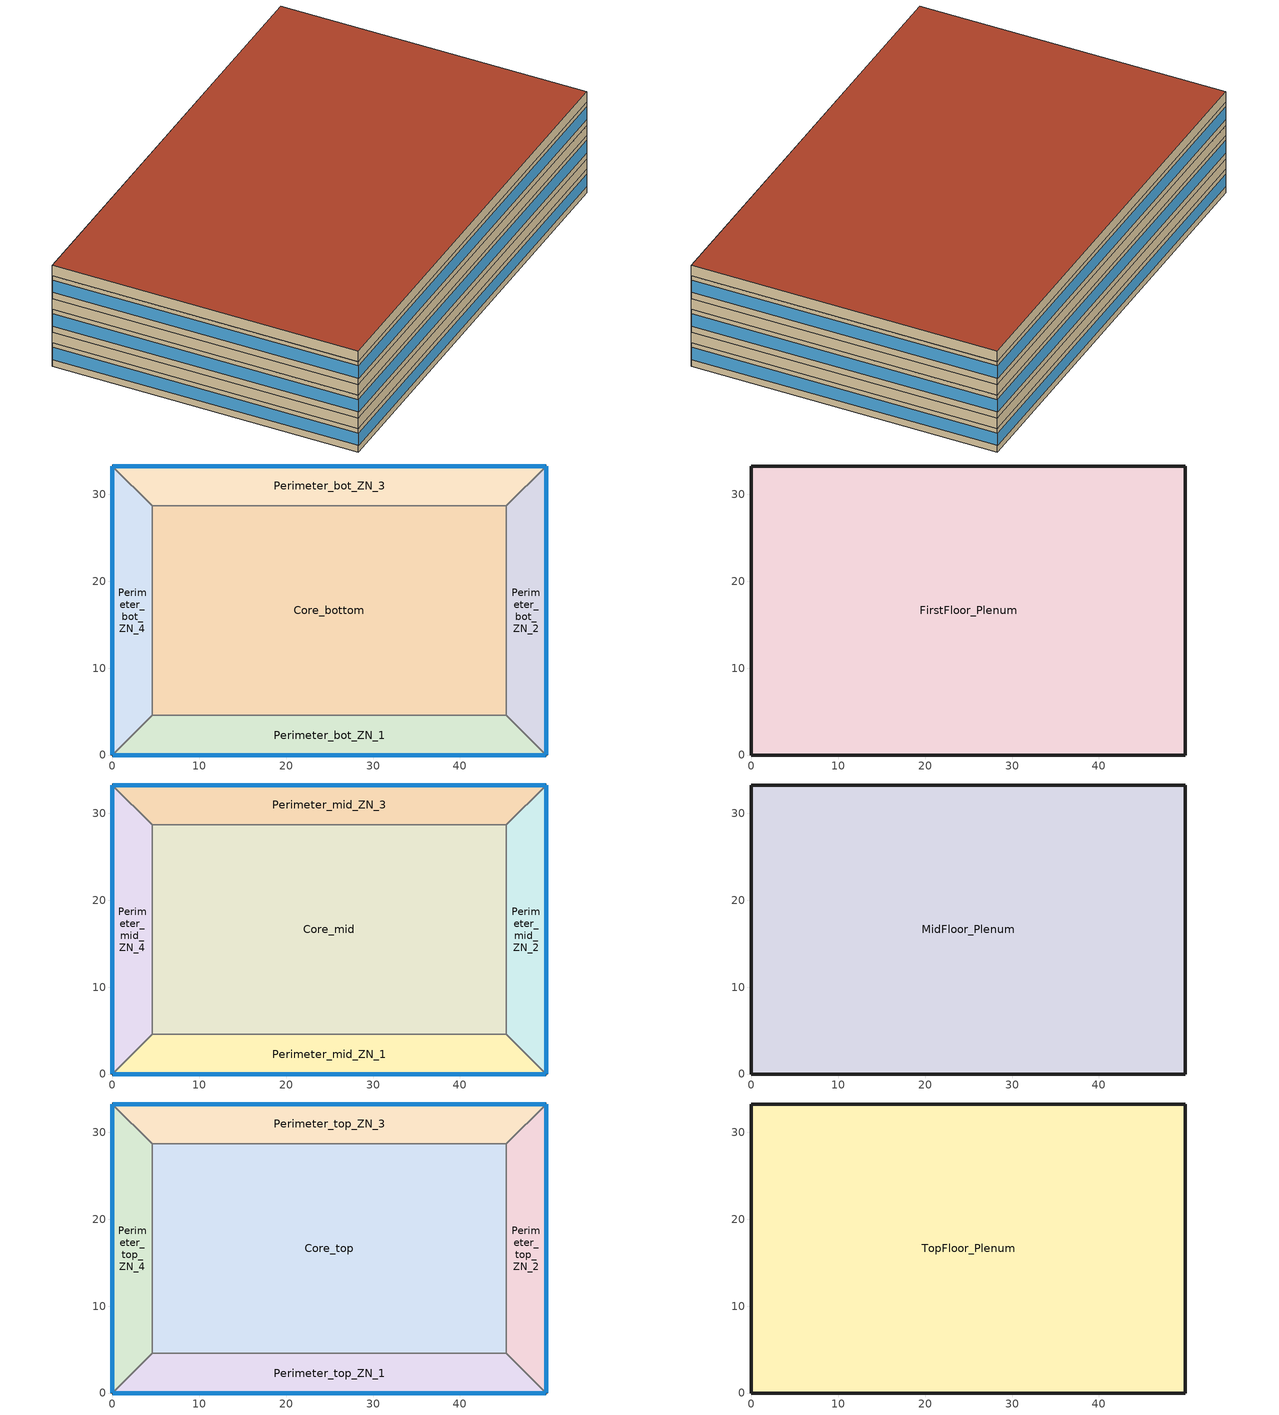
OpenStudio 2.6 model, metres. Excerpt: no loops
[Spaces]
Core_bottom
 floor ground: 45.34,28.7 45.34,4.57 4.57,4.57 4.57,28.7 z0
 wall to Perimeter_bot_ZN_1: 4.57,4.57 45.34,4.57 z0:2.74
 wall to Perimeter_bot_ZN_2: 45.34,4.57 45.34,28.7 z0:2.74
 wall to Perimeter_bot_ZN_4: 4.57,28.7 4.57,4.57 z0:2.74
 wall to Perimeter_bot_ZN_3: 45.34,28.7 4.57,28.7 z0:2.74
Perimeter_bot_ZN_2
 floor ground: 49.91,33.27 49.91,0 45.34,4.57 45.34,28.7 z0
 wall outside: 49.91,0 49.91,33.27 z0:2.74
 wall to Perimeter_bot_ZN_1: 45.34,4.57 49.91,0 z0:2.74
 wall to Perimeter_bot_ZN_3: 49.91,33.27 45.34,28.7 z0:2.74
 window: 49.91,0.03 49.91,33.25 z0.76:2.22
Perimeter_bot_ZN_3
 floor ground: 49.91,33.27 45.34,28.7 4.57,28.7 0,33.27 z0
 wall outside: 49.91,33.27 0,33.27 z0:2.74
 wall to Perimeter_bot_ZN_4: 0,33.27 4.57,28.7 z0:2.74
 window: 49.89,33.27 0.03,33.27 z0.76:2.22
Perimeter_bot_ZN_1
 floor ground: 45.34,4.57 49.91,0 0,0 4.57,4.57 z0
 wall outside: 0,0 49.91,0 z0:2.74
 wall to Perimeter_bot_ZN_4: 4.57,4.57 0,0 z0:2.74
 window: 0.03,0 49.89,0 z0.76:2.22
Perimeter_bot_ZN_4
 floor ground: 0,33.27 4.57,28.7 4.57,4.57 0,0 z0
 wall outside: 0,33.27 0,0 z0:2.74
 window: 0,33.25 0,0.03 z0.76:2.22
FirstFloor_Plenum
 floor to Perimeter_bot_ZN_3: 49.91,33.27 45.34,28.7 4.57,28.7 0,33.27 z2.74
 floor to Perimeter_bot_ZN_1: 45.34,4.57 49.91,0 0,0 4.57,4.57 z2.74
 floor to Core_bottom: 45.34,28.7 45.34,4.57 4.57,4.57 4.57,28.7 z2.74
 floor to Perimeter_bot_ZN_4: 0,33.27 4.57,28.7 4.57,4.57 0,0 z2.74
 floor to Perimeter_bot_ZN_2: 49.91,33.27 49.91,0 45.34,4.57 45.34,28.7 z2.74
 wall outside: 0,33.27 0,0 49.91,0 49.91,33.27 0,33.27 z2.74:3.96
Perimeter_mid_ZN_4
 floor to FirstFloor_Plenum: 0,33.27 4.57,28.7 4.57,4.57 0,0 z3.96
 wall outside: 0,33.27 0,0 z3.96:6.71
 wall to Perimeter_mid_ZN_3: 4.57,28.7 0,33.27 z3.96:6.71
 wall to Core_mid: 4.57,4.57 4.57,28.7 z3.96:6.71
 wall to Perimeter_mid_ZN_1: 0,0 4.57,4.57 z3.96:6.71
 window: 0,33.25 0,0.03 z4.72:6.18
Perimeter_mid_ZN_1
 floor to FirstFloor_Plenum: 45.34,4.57 49.91,0 0,0 4.57,4.57 z3.96
 wall outside: 0,0 49.91,0 z3.96:6.71
 wall to Core_mid: 45.34,4.57 4.57,4.57 z3.96:6.71
 wall to Perimeter_mid_ZN_2: 49.91,0 45.34,4.57 z3.96:6.71
 window: 0.03,0 49.89,0 z4.72:6.18
Perimeter_mid_ZN_2
 floor to FirstFloor_Plenum: 49.91,33.27 49.91,0 45.34,4.57 45.34,28.7 z3.96
 wall outside: 49.91,0 49.91,33.27 z3.96:6.71
 wall to Perimeter_mid_ZN_3: 49.91,33.27 45.34,28.7 z3.96:6.71
 wall to Core_mid: 45.34,28.7 45.34,4.57 z3.96:6.71
 window: 49.91,0.03 49.91,33.25 z4.72:6.18
Core_mid
 floor to FirstFloor_Plenum: 45.34,28.7 45.34,4.57 4.57,4.57 4.57,28.7 z3.96
 wall to Perimeter_mid_ZN_3: 45.34,28.7 4.57,28.7 z3.96:6.71
Perimeter_mid_ZN_3
 floor to FirstFloor_Plenum: 49.91,33.27 45.34,28.7 4.57,28.7 0,33.27 z3.96
 wall outside: 49.91,33.27 0,33.27 z3.96:6.71
 window: 49.89,33.27 0.03,33.27 z4.72:6.18
MidFloor_Plenum
 floor to Perimeter_mid_ZN_3: 49.91,33.27 45.34,28.7 4.57,28.7 0,33.27 z6.71
 floor to Perimeter_mid_ZN_4: 0,33.27 4.57,28.7 4.57,4.57 0,0 z6.71
 floor to Core_mid: 45.34,28.7 45.34,4.57 4.57,4.57 4.57,28.7 z6.71
 floor to Perimeter_mid_ZN_2: 49.91,33.27 49.91,0 45.34,4.57 45.34,28.7 z6.71
 floor to Perimeter_mid_ZN_1: 45.34,4.57 49.91,0 0,0 4.57,4.57 z6.71
 wall outside: 0,33.27 0,0 49.91,0 49.91,33.27 0,33.27 z6.71:7.92
Perimeter_top_ZN_3
 floor to MidFloor_Plenum: 49.91,33.27 45.34,28.7 4.57,28.7 0,33.27 z7.92
 wall outside: 49.91,33.27 0,33.27 z7.92:10.67
 wall to Perimeter_top_ZN_4: 0,33.27 4.57,28.7 z7.92:10.67
 wall to Core_top: 4.57,28.7 45.34,28.7 z7.92:10.67
 wall to Perimeter_top_ZN_2: 45.34,28.7 49.91,33.27 z7.92:10.67
 window: 49.89,33.27 0.03,33.27 z8.69:10.14
Perimeter_top_ZN_4
 floor to MidFloor_Plenum: 0,33.27 4.57,28.7 4.57,4.57 0,0 z7.92
 wall outside: 0,33.27 0,0 z7.92:10.67
 wall to Perimeter_top_ZN_1: 0,0 4.57,4.57 z7.92:10.67
 wall to Core_top: 4.57,4.57 4.57,28.7 z7.92:10.67
 window: 0,33.25 0,0.03 z8.69:10.14
Core_top
 floor to MidFloor_Plenum: 45.34,28.7 45.34,4.57 4.57,4.57 4.57,28.7 z7.92
 wall to Perimeter_top_ZN_1: 4.57,4.57 45.34,4.57 z7.92:10.67
 wall to Perimeter_top_ZN_2: 45.34,4.57 45.34,28.7 z7.92:10.67
Perimeter_top_ZN_2
 floor to MidFloor_Plenum: 49.91,33.27 49.91,0 45.34,4.57 45.34,28.7 z7.92
 wall outside: 49.91,0 49.91,33.27 z7.92:10.67
 wall to Perimeter_top_ZN_1: 45.34,4.57 49.91,0 z7.92:10.67
 window: 49.91,0.03 49.91,33.25 z8.69:10.14
Perimeter_top_ZN_1
 floor to MidFloor_Plenum: 45.34,4.57 49.91,0 0,0 4.57,4.57 z7.92
 wall outside: 0,0 49.91,0 z7.92:10.67
 window: 0.03,0 49.89,0 z8.69:10.14
TopFloor_Plenum
 floor to Perimeter_top_ZN_4: 0,33.27 4.57,28.7 4.57,4.57 0,0 z10.67
 floor to Perimeter_top_ZN_2: 49.91,33.27 49.91,0 45.34,4.57 45.34,28.7 z10.67
 floor to Core_top: 45.34,28.7 45.34,4.57 4.57,4.57 4.57,28.7 z10.67
 floor to Perimeter_top_ZN_3: 49.91,33.27 45.34,28.7 4.57,28.7 0,33.27 z10.67
 floor to Perimeter_top_ZN_1: 45.34,4.57 49.91,0 0,0 4.57,4.57 z10.67
 wall outside: 0,33.27 0,0 49.91,0 49.91,33.27 0,33.27 z10.67:11.89
 roof outside: 49.91,0 49.91,33.27 0,33.27 0,0 z11.89
[Site]
Ottawa=Macdonald-Cartier Intl AP_ON_CAN: Latitude {deg}=45.317; Longitude {deg}=-75.667; Time Zone {hr}=-5; Elevation {m}=114.9; Terrain=City
[Building]
MediumOffice-CAN_ON_Ottawa-Macdonald-Cartier.Intl.AP.716280_CWEC2016.epw created: 2019-05-17 15:22:21 +0000: North Axis {deg}=0; Default Construction Set=BTAP-Mass at hdd = 4500.0; Standards Number of Stories=3; Standards Number of Above Ground Stories=3; Standards Building Type=NECB2017_MediumOffice
[ClimateZones]
Climate Zone Institution Name 1=ASHRAE; Climate Zone Document Name 1=ANSI/ASHRAE Standard 169; Climate Zone Document Year 1=2006; Climate Zone Institution Name 2=CEC; Climate Zone Document Name 2=California Climate Zone Descriptions; Climate Zone Document Year 2=1995
[Site:WaterMainsTemperature]
Calculation Method=Correlation; Annual Average Outdoor Air Temperature {C}=6.83333; Maximum Difference In Monthly Average Outdoor Air Temperatures {deltaC}=31.2
[Site:GroundTemperature:BuildingSurface]
19.527, 19.502, 19.536, 19.598, 20.002, 21.64, 22.225, 22.375, 21.449, 20.121, 19.802, 19.633
[SizingPeriod:DesignDay] Barometric Pressure {Pa}=99952; Sky Clearness=0; Rain Indicator=0; Snow Indicator=0; Day of Month=21; Daylight Saving Time Indicator=0; Humidity Indicating Type=Wetbulb; Dry-Bulb Temperature Range Modifier Type=DefaultMultipliers
Name | Maximum Dry-Bulb Temperature {C} | Daily Dry-Bulb Temperature Range {deltaC} | Humidity Indicating Conditions at Maximum Dry-Bulb | Wind Speed {m/s} | Wind Direction {deg} | Month | Day Type | Solar Model Indicator | ASHRAE Taub | ASHRAE Taud
Ottawa=Macdonald-Cartier Intl Ann Htg 99.6% Condns DB | -24.2 | 0 | -24.2 | 3.5 | 290 | 1 | WinterDesignDay | ASHRAEClearSky
Ottawa=Macdonald-Cartier Intl Ann Clg .4% Condns DB=>MWB | 30.6 | 10.1 | 21.8 | 4.6 | 220 | 7 | SummerDesignDay | ASHRAETau | 0.417 | 2.264
[Material:NoMass] Roughness=Smooth; Thermal Absorptance=0.9; Solar Absorptance=0.7
Name | Thermal Resistance {m2-K/W} | Visible Absorptance
Typical Carpet Pad | 0.21648 | 0.8
Typical Insulation 1 | 5.20402 | 0.7
Typical Insulation 2 | 3.77764 | 0.7
Typical Insulation 3 | 6.41024 | 0.7
Typical Carpet Pad 2 | 1.25503 | 0.8
Typical Carpet Pad 3 | 3.45515 | 0.8
Typical Insulation 4 | 0.526298 | 0.7
Typical Insulation 5 | 0.526316 | 0.7
[Material]
Name | Roughness | Thickness {m} | Conductivity {W/m-K} | Density {kg/m3} | Specific Heat {J/kg-K} | Thermal Absorptance | Solar Absorptance | Visible Absorptance
100mm Normalweight concrete floor | MediumSmooth | 0.1016 | 2.31 | 2322 | 832
G01 13mm gypsum board | Smooth | 0.0127 | 0.16 | 800 | 1090 | 0.9 | 0.7 | 0.5
G05 25mm wood | MediumSmooth | 0.0254 | 0.15 | 608 | 1630 | 0.9 | 0.5 | 0.5
4 in. Normalweight Concrete Floor | MediumRough | 0.1016 | 2.31 | 2322 | 832 | 0.9 | 0.7 | 0.7
1IN Stucco | Smooth | 0.0253 | 0.6918 | 1858 | 837 | 0.9 | 0.7 | 0.92
8IN CONCRETE HW RefBldg | Rough | 0.2032 | 1.311 | 2240 | 836.8 | 0.9 | 0.7 | 0.7
1/2IN Gypsum | Smooth | 0.0127 | 0.16 | 784.9 | 830 | 0.9 | 0.4 | 0.4
Metal Roof Surface; F08 Metal surface | Smooth | 0.0008 | 45.28 | 7824 | 500 | 0.9 | 0.7 | 0.7
6 in. Normalweight Concrete Floor | MediumRough | 0.1524 | 2.31 | 2322 | 832 | 0.9 | 0.7 | 0.7
[Construction]
BTAP-Int-Floor: 100mm Normalweight concrete floor, Typical Carpet Pad
BTAP-Int-Wall: G01 13mm gypsum board, G01 13mm gypsum board
BTAP-Int-Ceiling: Typical Carpet Pad, 100mm Normalweight concrete floor
BTAP-Ext-DaylightDiffuser: SimpleGlazing
BTAP-Int-Door: G05 25mm wood
BTAP-Ext-Floor-Mass:U-0.183: Typical Insulation 1, 4 in. Normalweight Concrete Floor, Typical Carpet Pad
BTAP-Ext-Wall-Mass:U-0.247: 1IN Stucco, 8IN CONCRETE HW RefBldg, Typical Insulation 2, 1/2IN Gypsum
BTAP-Ext-Roof-Metal:U-0.156: Metal Roof Surface, Typical Insulation 3
BTAP-Grnd-Floor-Mass:U-0.757: 6 in. Normalweight Concrete Floor, Typical Carpet Pad 2
BTAP-Grnd-Roof-Mass:U-0.284: 6 in. Normalweight Concrete Floor, Typical Carpet Pad 3
BTAP-Ext-Door:U-1.9000000000000001: F08 Metal surface, Typical Insulation 4
BTAP-Ext-OverHeadDoor:U-1.9000000000000001: Typical Insulation 5
BTAP-Ext-DaylightDiffuser:U=0.190 SHGC=0.600: SimpleGlazing:U=0.190 SHGC=0.600
[DefaultConstructionSet]
BTAP-Mass at hdd = 4500.0: Default Exterior Surface Constructions=BTAP-Mass at hdd = 4500.0; Default Interior Surface Constructions=Default Surface Constructions 2; Default Ground Contact Surface Constructions=BTAP-Mass at hdd = 4500.0 1; Default Exterior SubSurface Constructions=BTAP-Mass at hdd = 4500.0; Default Interior SubSurface Constructions=Default Sub Surface Constructions 2; Interior Partition Construction=BTAP-Int-Door
[DefaultSurfaceConstructions]
Name | Floor Construction | Wall Construction | Roof Ceiling Construction
Default Surface Constructions 2 | BTAP-Int-Floor | BTAP-Int-Wall | BTAP-Int-Ceiling
BTAP-Mass at hdd = 4500.0 | BTAP-Ext-Floor-Mass:U-0.183 | BTAP-Ext-Wall-Mass:U-0.247 | BTAP-Ext-Roof-Metal:U-0.156
BTAP-Mass at hdd = 4500.0 1 | BTAP-Grnd-Floor-Mass:U-0.757 | BTAP-Grnd-Roof-Mass:U-0.284 | BTAP-Grnd-Roof-Mass:U-0.284
[DefaultSubSurfaceConstructions]
Name | Fixed Window Construction | Operable Window Construction | Door Construction | Glass Door Construction | Overhead Door Construction | Skylight Construction | Tubular Daylight Dome Construction | Tubular Daylight Diffuser Construction
Default Sub Surface Constructions 2 | BTAP-Ext-DaylightDiffuser | BTAP-Ext-DaylightDiffuser | BTAP-Int-Door
BTAP-Mass at hdd = 4500.0 | BTAP-Ext-DaylightDiffuser:U=0.190 SHGC=0.600 | BTAP-Ext-DaylightDiffuser:U=0.190 SHGC=0.600 | BTAP-Ext-Door:U-1.9000000000000001 | BTAP-Ext-DaylightDiffuser:U=0.190 SHGC=0.600 | BTAP-Ext-OverHeadDoor:U-1.9000000000000001 | BTAP-Ext-DaylightDiffuser:U=0.190 SHGC=0.600 | BTAP-Ext-DaylightDiffuser:U=0.190 SHGC=0.600 | BTAP-Ext-DaylightDiffuser:U=0.190 SHGC=0.600
[WindowMaterial:SimpleGlazingSystem] Solar Heat Gain Coefficient=0.6; Visible Transmittance=0.21
Name | U-Factor {W/m2-K}
SimpleGlazing | 2.2
SimpleGlazing:U=0.190 SHGC=0.600 | 1.9
[Space]
Name | Space Type | Building Story | Thermal Zone | Part of Total Floor Area
Perimeter_mid_ZN_4 | Space Function Office open plan | Building Story 2 | Sp-Perimeter_mid_ZN_4 Sys-6 Flr-2 Sch-A HPlcmt-west ZN | Yes
Core_bottom | Space Function Office open plan | Building Story 1 | Sp-Core_bottom Sys-6 Flr-1 Sch-A HPlcmt-core ZN | Yes
FirstFloor_Plenum | Space Function - undefined - | Building Story 1 | Sp-FirstFloor_Plenum Sys-0 Flr-1 Sch-- undefined - HPlcmt-north ZN | No
TopFloor_Plenum | Space Function - undefined - | Building Story 3 | Sp-TopFloor_Plenum Sys-0 Flr-3 Sch-- undefined - HPlcmt-north ZN | No
Perimeter_top_ZN_3 | Space Function Office open plan | Building Story 3 | Sp-Perimeter_top_ZN_3 Sys-6 Flr-3 Sch-A HPlcmt-north ZN | Yes
Perimeter_bot_ZN_2 | Space Function Office open plan | Building Story 1 | Sp-Perimeter_bot_ZN_2 Sys-6 Flr-1 Sch-A HPlcmt-east ZN | Yes
MidFloor_Plenum | Space Function - undefined - | Building Story 2 | Sp-MidFloor_Plenum Sys-0 Flr-2 Sch-- undefined - HPlcmt-north ZN | No
Perimeter_mid_ZN_1 | Space Function Office open plan | Building Story 2 | Sp-Perimeter_mid_ZN_1 Sys-6 Flr-2 Sch-A HPlcmt-south ZN | Yes
Perimeter_bot_ZN_1 | Space Function Office open plan | Building Story 1 | Sp-Perimeter_bot_ZN_1 Sys-6 Flr-1 Sch-A HPlcmt-south ZN | Yes
Perimeter_bot_ZN_3 | Space Function Office open plan | Building Story 1 | Sp-Perimeter_bot_ZN_3 Sys-6 Flr-1 Sch-A HPlcmt-north ZN | Yes
Perimeter_mid_ZN_2 | Space Function Office open plan | Building Story 2 | Sp-Perimeter_mid_ZN_2 Sys-6 Flr-2 Sch-A HPlcmt-east ZN | Yes
Perimeter_top_ZN_4 | Space Function Office open plan | Building Story 3 | Sp-Perimeter_top_ZN_4 Sys-6 Flr-3 Sch-A HPlcmt-west ZN | Yes
Perimeter_bot_ZN_4 | Space Function Office open plan | Building Story 1 | Sp-Perimeter_bot_ZN_4 Sys-6 Flr-1 Sch-A HPlcmt-west ZN | Yes
Core_top | Space Function Office open plan | Building Story 3 | Sp-Core_top Sys-6 Flr-3 Sch-A HPlcmt-core ZN | Yes
Perimeter_top_ZN_2 | Space Function Office open plan | Building Story 3 | Sp-Perimeter_top_ZN_2 Sys-6 Flr-3 Sch-A HPlcmt-east ZN | Yes
Perimeter_top_ZN_1 | Space Function Office open plan | Building Story 3 | Sp-Perimeter_top_ZN_1 Sys-6 Flr-3 Sch-A HPlcmt-south ZN | Yes
Core_mid | Space Function Office open plan | Building Story 2 | Sp-Core_mid Sys-6 Flr-2 Sch-A HPlcmt-core ZN | Yes
Perimeter_mid_ZN_3 | Space Function Office open plan | Building Story 2 | Sp-Perimeter_mid_ZN_3 Sys-6 Flr-2 Sch-A HPlcmt-north ZN | Yes
[BuildingStory]
Name | Nominal Z Coordinate {m}
Building Story 1 | 0
Building Story 2 | 3.9624
Building Story 3 | 7.9248
[SpaceType] Standards Building Type=Space Function
Name | Default Schedule Set | Design Specification Outdoor Air Object | Standards Space Type
Space Function - undefined - | Space Function - undefined - Schedule Set | Space Function - undefined - Ventilation | - undefined -
Space Function Office open plan | Space Function Office open plan Schedule Set | Space Function Office open plan Ventilation | Office open plan
[DesignSpecification:OutdoorAir] Outdoor Air Flow per Person {m3/s-person}=0; Outdoor Air Flow Air Changes per Hour {1/hr}=0
Name | Outdoor Air Flow per Floor Area {m3/s-m2} | Outdoor Air Method | Outdoor Air Flow Rate {m3/s}
Space Function - undefined - Ventilation | 0
Space Function Office open plan Ventilation | 0.00042164 | Sum | 0
[DefaultScheduleSet] Infiltration Schedule=Always On
Name | Number of People Schedule | People Activity Level Schedule | Lighting Schedule | Electric Equipment Schedule
Space Function - undefined - Schedule Set
Space Function Office open plan Schedule Set | NECB-A-Occupancy | NECB-Activity | NECB-A-Occupancy-NECB-A-Lighting-0.2-0.1-0.67-Light Ruleset | NECB-A-Electric-Equipment
[ThermostatSetpoint:DualSetpoint]
Name | Heating Setpoint Temperature Schedule | Cooling Setpoint Temperature Schedule
Space Function - undefined - Thermostat 4; Space Function - undefined - Thermostat 5; Space Function - undefined - Thermostat 6
Space Function Office open plan Thermostat 16; Space Function Office open plan Thermostat 17; Space Function Office open plan Thermostat 18; Space Function Office open plan Thermostat 19; Space Function Office open plan Thermostat 20; Space Function Office open plan Thermostat 21; Space Function Office open plan Thermostat 22; Space Function Office open plan Thermostat 23; Space Function Office open plan Thermostat 24; Space Function Office open plan Thermostat 25; Space Function Office open plan Thermostat 26; Space Function Office open plan Thermostat 27; Space Function Office open plan Thermostat 28; Space Function Office open plan Thermostat 29; Space Function Office open plan Thermostat 30 | NECB-A-Thermostat Setpoint-Heating | NECB-A-Thermostat Setpoint-Cooling
[People:Definition]
Space Function Office open plan People Definition: Number of People Calculation Method=People/Area; People per Space Floor Area {person/m2}=0.0500182; Fraction Radiant=0.3
[People]
Space Function Office open plan People: People Definition=Space Function Office open plan People Definition; Space or SpaceType=Space Function Office open plan; Work Efficiency Schedule=Work Efficiency Schedule; Clothing Insulation Schedule=Clothing Schedule; Air Velocity Schedule=Air Velocity Schedule; Multiplier=1
[Lights:Definition]
Space Function Office open plan Lights Definition: Design Level Calculation Method=Watts/Area; Watts per Space Floor Area {W/m2}=8.69993; Fraction Radiant=0.5; Fraction Visible=0.2
[Lights]
Space Function Office open plan Lights: Lights Definition=Space Function Office open plan Lights Definition; Space or SpaceType=Space Function Office open plan; Fraction Replaceable=1
[ElectricEquipment:Definition]
Space Function Office open plan Elec Equip Definition: Design Level Calculation Method=Watts/Area; Watts per Space Floor Area {W/m2}=7.50273; Fraction Radiant=0.5
[ElectricEquipment]
Space Function Office open plan Elec Equip: Electric Equipment Definition=Space Function Office open plan Elec Equip Definition; Space or SpaceType=Space Function Office open plan
[SpaceInfiltration:DesignFlowRate] Schedule=Always On Discrete; Design Flow Rate Calculation Method=Flow/ExteriorArea; Flow per Exterior Surface Area {m3/s-m2}=0.00025; Constant Term Coefficient=0; Temperature Term Coefficient=0; Velocity Term Coefficient=0.224; Velocity Squared Term Coefficient=0
Name | Space or SpaceType
FirstFloor_Plenum Infiltration | FirstFloor_Plenum
MidFloor_Plenum Infiltration | MidFloor_Plenum
Perimeter_bot_ZN_1 Infiltration | Perimeter_bot_ZN_1
Perimeter_bot_ZN_2 Infiltration | Perimeter_bot_ZN_2
Perimeter_bot_ZN_3 Infiltration | Perimeter_bot_ZN_3
Perimeter_bot_ZN_4 Infiltration | Perimeter_bot_ZN_4
Perimeter_mid_ZN_1 Infiltration | Perimeter_mid_ZN_1
Perimeter_mid_ZN_2 Infiltration | Perimeter_mid_ZN_2
Perimeter_mid_ZN_3 Infiltration | Perimeter_mid_ZN_3
Perimeter_mid_ZN_4 Infiltration | Perimeter_mid_ZN_4
Perimeter_top_ZN_1 Infiltration | Perimeter_top_ZN_1
Perimeter_top_ZN_2 Infiltration | Perimeter_top_ZN_2
Perimeter_top_ZN_3 Infiltration | Perimeter_top_ZN_3
Perimeter_top_ZN_4 Infiltration | Perimeter_top_ZN_4
TopFloor_Plenum Infiltration | TopFloor_Plenum
[ThermalZone] Use Ideal Air Loads=No
Name | Thermostat
Sp-FirstFloor_Plenum Sys-0 Flr-1 Sch-- undefined - HPlcmt-north ZN | Space Function - undefined - Thermostat 4
Sp-MidFloor_Plenum Sys-0 Flr-2 Sch-- undefined - HPlcmt-north ZN | Space Function - undefined - Thermostat 5
Sp-TopFloor_Plenum Sys-0 Flr-3 Sch-- undefined - HPlcmt-north ZN | Space Function - undefined - Thermostat 6
Sp-Perimeter_bot_ZN_3 Sys-6 Flr-1 Sch-A HPlcmt-north ZN | Space Function Office open plan Thermostat 16
Sp-Perimeter_bot_ZN_2 Sys-6 Flr-1 Sch-A HPlcmt-east ZN | Space Function Office open plan Thermostat 17
Sp-Perimeter_bot_ZN_4 Sys-6 Flr-1 Sch-A HPlcmt-west ZN | Space Function Office open plan Thermostat 18
Sp-Perimeter_bot_ZN_1 Sys-6 Flr-1 Sch-A HPlcmt-south ZN | Space Function Office open plan Thermostat 19
Sp-Core_bottom Sys-6 Flr-1 Sch-A HPlcmt-core ZN | Space Function Office open plan Thermostat 20
Sp-Perimeter_mid_ZN_3 Sys-6 Flr-2 Sch-A HPlcmt-north ZN | Space Function Office open plan Thermostat 21
Sp-Perimeter_mid_ZN_2 Sys-6 Flr-2 Sch-A HPlcmt-east ZN | Space Function Office open plan Thermostat 22
Sp-Perimeter_mid_ZN_4 Sys-6 Flr-2 Sch-A HPlcmt-west ZN | Space Function Office open plan Thermostat 23
Sp-Perimeter_mid_ZN_1 Sys-6 Flr-2 Sch-A HPlcmt-south ZN | Space Function Office open plan Thermostat 24
Sp-Core_mid Sys-6 Flr-2 Sch-A HPlcmt-core ZN | Space Function Office open plan Thermostat 25
Sp-Perimeter_top_ZN_3 Sys-6 Flr-3 Sch-A HPlcmt-north ZN | Space Function Office open plan Thermostat 26
Sp-Perimeter_top_ZN_2 Sys-6 Flr-3 Sch-A HPlcmt-east ZN | Space Function Office open plan Thermostat 27
Sp-Perimeter_top_ZN_4 Sys-6 Flr-3 Sch-A HPlcmt-west ZN | Space Function Office open plan Thermostat 28
Sp-Perimeter_top_ZN_1 Sys-6 Flr-3 Sch-A HPlcmt-south ZN | Space Function Office open plan Thermostat 29
Sp-Core_top Sys-6 Flr-3 Sch-A HPlcmt-core ZN | Space Function Office open plan Thermostat 30
[Sizing:Zone] Zone Cooling Design Supply Air Temperature Input Method=SupplyAirTemperature; Zone Cooling Design Supply Air Temperature {C}=14; Zone Cooling Design Supply Air Temperature Difference {deltaC}=11.11; Zone Heating Design Supply Air Temperature Input Method=SupplyAirTemperature; Zone Heating Design Supply Air Temperature {C}=40; Zone Heating Design Supply Air Temperature Difference {deltaC}=11.11; Zone Cooling Design Supply Air Humidity Ratio {kg-H2O/kg-air}=0.0085; Zone Heating Design Supply Air Humidity Ratio {kg-H2O/kg-air}=0.008; Cooling Design Air Flow Method=DesignDay; Heating Design Air Flow Method=DesignDay; Account for Dedicated Outdoor Air System=No; Dedicated Outdoor Air System Control Strategy=NeutralSupplyAir; Dedicated Outdoor Air Low Setpoint Temperature for Design {C}=autosize; Dedicated Outdoor Air High Setpoint Temperature for Design {C}=autosize
Sp-FirstFloor_Plenum Sys-0 Flr-1 Sch-- undefined - HPlcmt-north ZN; Sp-MidFloor_Plenum Sys-0 Flr-2 Sch-- undefined - HPlcmt-north ZN; Sp-TopFloor_Plenum Sys-0 Flr-3 Sch-- undefined - HPlcmt-north ZN
[HeatExchanger:AirToAir:SensibleAndLatent] Availability Schedule=Always On Discrete; Nominal Supply Air Flow Rate {m3/s}=autosize; Sensible Effectiveness at 100% Heating Air Flow=0.5; Latent Effectiveness at 100% Heating Air Flow=0.5; Sensible Effectiveness at 75% Heating Air Flow=0.5; Latent Effectiveness at 75% Heating Air Flow=0.5; Sensible Effectiveness at 100% Cooling Air Flow=0.5; Latent Effectiveness at 100% Cooling Air Flow=0.5; Sensible Effectiveness at 75% Cooling Air Flow=0.5; Latent Effectiveness at 75% Cooling Air Flow=0.5; Nominal Electric Power {W}=552.415; Supply Air Outlet Temperature Control=Yes; Heat Exchanger Type=Rotary; Frost Control Type=ExhaustOnly; Threshold Temperature {C}=-23.3; Initial Defrost Time Fraction=0.167; Rate of Defrost Time Fraction Increase {1/K}=1.44; Economizer Lockout=Yes
Sys_6_VAV with Reheat ERV; Sys_6_VAV with Reheat 1 ERV; Sys_6_VAV with Reheat 2 ERV
[AvailabilityManager:NightCycle] Control Type=CycleOnAny; Thermostat Tolerance {deltaC}=1; Cycling Run Time {s}=3600
Availability Manager Night Cycle 1; Availability Manager Night Cycle 2; Availability Manager Night Cycle 3
[Coil:Cooling:DX:VariableSpeed:SpeedData] Reference Unit Gross Rated Total Cooling Capacity {W}=8914.19; Reference Unit Gross Rated Sensible Heat Ratio=0.79; Reference Unit Gross Rated Cooling COP=3.13; Reference Unit Rated Air Flow Rate {m3/s}=0.944
Name | Total Cooling Capacity Function of Temperature Curve | Total Cooling Capacity Function of Air Flow Fraction Curve | Energy Input Ratio Function of Temperature Curve | Energy Input Ratio Function of Air Flow Fraction Curve
Coil Cooling DX Variable Speed Speed Data 1 | Mitsubishi Hyper Heating VRF CCAPFT curve | Mitsubishi Hyper Heating VRF CCAPFFF curve | Mitsubishi Hyper Heating VRF CEIRFT curve | Mitsubishi Hyper Heating VRF CEIRFFF curve
Coil Cooling DX Variable Speed Speed Data 2 | Mitsubishi Hyper Heating VRF CCAPFT curve 1 | Mitsubishi Hyper Heating VRF CCAPFFF curve 1 | Mitsubishi Hyper Heating VRF CEIRFT curve 1 | Mitsubishi Hyper Heating VRF CEIRFFF curve 1
Coil Cooling DX Variable Speed Speed Data 3 | Mitsubishi Hyper Heating VRF CCAPFT curve 2 | Mitsubishi Hyper Heating VRF CCAPFFF curve 2 | Mitsubishi Hyper Heating VRF CEIRFT curve 2 | Mitsubishi Hyper Heating VRF CEIRFFF curve 2
[Coil:Heating:DX:VariableSpeed:SpeedData] Reference Unit Gross Rated Heating Capacity {W}=9124.85; Reference Unit Gross Rated Heating COP=3.37; Reference Unit Rated Air Flow Rate {m3/s}=0.653
Name | Heating Capacity Function of Temperature Curve | Total  Heating Capacity Function of Air Flow Fraction Curve | Energy Input Ratio Function of Temperature Curve | Energy Input Ratio Function of Air Flow Fraction Curve
Coil Heating DX Variable Speed Speed Data 1 | Mitsubishi Hyper Heating VRF HCAPFT curve | Mitsubishi Hyper Heating VRF HCAPFFF curve | Mitsubishi Hyper Heating VRF HEIRFT curve | Mitsubishi Hyper Heating VRF HEIRFFF curve
Coil Heating DX Variable Speed Speed Data 2 | Mitsubishi Hyper Heating VRF HCAPFT curve 1 | Mitsubishi Hyper Heating VRF HCAPFFF curve 1 | Mitsubishi Hyper Heating VRF HEIRFT curve 1 | Mitsubishi Hyper Heating VRF HEIRFFF curve 1
Coil Heating DX Variable Speed Speed Data 3 | Mitsubishi Hyper Heating VRF HCAPFT curve 2 | Mitsubishi Hyper Heating VRF HCAPFFF curve 2 | Mitsubishi Hyper Heating VRF HEIRFT curve 2 | Mitsubishi Hyper Heating VRF HEIRFFF curve 2
[SetpointManager:OutdoorAirPretreat] Minimum Setpoint Temperature {C}=-99; Maximum Setpoint Temperature {C}=99; Minimum Setpoint Humidity Ratio {kgWater/kgDryAir}=1e-05; Maximum Setpoint Humidity Ratio {kgWater/kgDryAir}=1
Setpoint Manager Outdoor Air Pretreat 4; Setpoint Manager Outdoor Air Pretreat 3; Setpoint Manager Outdoor Air Pretreat 2
[Schedule:Ruleset]
Always On: Default Day Schedule=Always On Default
Clothing Schedule: Default Day Schedule=Clothing Schedule Default Winter Clothes
Air Velocity Schedule: Default Day Schedule=Air Velocity Schedule Default
Work Efficiency Schedule: Default Day Schedule=Work Efficiency Schedule Default
NECB-A-Occupancy: Default Day Schedule=NECB-A-Occupancy Default
NECB-Activity: Default Day Schedule=NECB-Activity Default; Summer Design Day Schedule=NECB-Activity Summer Design Day; Winter Design Day Schedule=NECB-Activity Winter Design Day
NECB-A-Occupancy-NECB-A-Lighting-0.2-0.1-0.67-Light Ruleset: Default Day Schedule=NECB-A-Occupancy-NECB-A-Lighting-0.2-0.1-0.67-Light Default
NECB-A-Electric-Equipment: Default Day Schedule=NECB-A-Electric-Equipment Default
NECB-A-Thermostat Setpoint-Heating: Default Day Schedule=NECB-A-Thermostat Setpoint-Heating Default
NECB-A-Thermostat Setpoint-Cooling: Default Day Schedule=NECB-A-Thermostat Setpoint-Cooling Default
[Schedule:Day]
Always On Default; Clothing Schedule Default Winter Clothes: 24, 0, 1
Clothing Schedule Summer Clothes: 24, 0, 0.5
Air Velocity Schedule Default; NECB-A-Electric-Equipment Sat Day; NECB-A-Electric-Equipment Sun|Hol Day: 24, 0, 0.2
Work Efficiency Schedule Default; NECB-A-Occupancy Sat Day; NECB-A-Occupancy Sun|Hol Day: 24, 0, 0
NECB-A-Occupancy Default; NECB-A-Occupancy Default|Wkdy Day: 7, 0, 0, 8, 0, 0.1, 9, 0, 0.7, 12, 0, 0.9, 14, 0, 0.5, 17, 0, 0.9, 18, 0, 0.7, 19, 0, 0.3, 23, 0, 0.1, 24, 0, 0
NECB-Activity Default; NECB-Activity Winter Design Day; NECB-Activity Summer Design Day: 24, 0, 130
NECB-A-Occupancy-NECB-A-Lighting-0.2-0.1-0.67-Light Default; NECB-A-Occupancy-NECB-A-Lighting-0.2-0.1-0.67-Default|Wkdy-Light Day: 7, 0, 0.0383, 8, 0, 0.2298, 9, 0, 0.8, 17, 0, 0.9, 18, 0, 0.8, 19, 0, 0.5, 21, 0, 0.2298, 23, 0, 0.0766, 24, 0, 0.0383
NECB-A-Occupancy-NECB-A-Lighting-0.2-0.1-0.67-Sat-Light Day; NECB-A-Occupancy-NECB-A-Lighting-0.2-0.1-0.67-Sun|Hol-Light Day: 24, 0, 0.0383
NECB-A-Electric-Equipment Default; NECB-A-Electric-Equipment Default|Wkdy Day: 7, 0, 0.2, 8, 0, 0.3, 9, 0, 0.8, 18, 0, 0.9, 19, 0, 0.5, 21, 0, 0.3, 24, 0, 0.2
NECB-A-Thermostat Setpoint-Heating Default; NECB-A-Thermostat Setpoint-Heating Default|Wkdy Day: 6, 0, 18, 7, 0, 20, 21, 0, 22, 24, 0, 18
NECB-A-Thermostat Setpoint-Heating Sat Day; NECB-A-Thermostat Setpoint-Heating Sun|Hol Day: 24, 0, 18
NECB-A-Thermostat Setpoint-Cooling Default; NECB-A-Thermostat Setpoint-Cooling Default|Wkdy Day: 6, 0, 35, 21, 0, 24, 24, 0, 35
NECB-A-Thermostat Setpoint-Cooling Sat Day; NECB-A-Thermostat Setpoint-Cooling Sun|Hol Day: 24, 0, 35
[Schedule:Rule] Date Specification Type=DateRange; Start Day=1
Name | Schedule Ruleset | Rule Order | Day Schedule | Start Month | End Month | End Day | Apply Monday | Apply Tuesday | Apply Wednesday | Apply Thursday | Apply Friday | Apply Saturday | Apply Sunday
Schedule Rule 1 | Clothing Schedule | 0 | Clothing Schedule Summer Clothes | 5 | 9 | 30
Schedule Rule 2 | NECB-A-Occupancy | 2 | NECB-A-Occupancy Default|Wkdy Day | 1 | 12 | 31 | Yes | Yes | Yes | Yes | Yes
Schedule Rule 3 | NECB-A-Occupancy | 1 | NECB-A-Occupancy Sat Day | 1 | 12 | 31 |  |  |  |  |  | Yes
Schedule Rule 4 | NECB-A-Occupancy | 0 | NECB-A-Occupancy Sun|Hol Day | 1 | 12 | 31 |  |  |  |  |  |  | Yes
Schedule Rule 5 | NECB-A-Occupancy-NECB-A-Lighting-0.2-0.1-0.67-Light Ruleset | 2 | NECB-A-Occupancy-NECB-A-Lighting-0.2-0.1-0.67-Default|Wkdy-Light Day | 1 | 12 | 31 | Yes | Yes | Yes | Yes | Yes
Schedule Rule 6 | NECB-A-Occupancy-NECB-A-Lighting-0.2-0.1-0.67-Light Ruleset | 1 | NECB-A-Occupancy-NECB-A-Lighting-0.2-0.1-0.67-Sat-Light Day | 1 | 12 | 31 |  |  |  |  |  | Yes
Schedule Rule 7 | NECB-A-Occupancy-NECB-A-Lighting-0.2-0.1-0.67-Light Ruleset | 0 | NECB-A-Occupancy-NECB-A-Lighting-0.2-0.1-0.67-Sun|Hol-Light Day | 1 | 12 | 31 |  |  |  |  |  |  | Yes
Schedule Rule 8 | NECB-A-Electric-Equipment | 2 | NECB-A-Electric-Equipment Default|Wkdy Day | 1 | 12 | 31 | Yes | Yes | Yes | Yes | Yes
Schedule Rule 9 | NECB-A-Electric-Equipment | 1 | NECB-A-Electric-Equipment Sat Day | 1 | 12 | 31 |  |  |  |  |  | Yes
Schedule Rule 10 | NECB-A-Electric-Equipment | 0 | NECB-A-Electric-Equipment Sun|Hol Day | 1 | 12 | 31 |  |  |  |  |  |  | Yes
Schedule Rule 11 | NECB-A-Thermostat Setpoint-Heating | 2 | NECB-A-Thermostat Setpoint-Heating Default|Wkdy Day | 1 | 12 | 31 | Yes | Yes | Yes | Yes | Yes
Schedule Rule 12 | NECB-A-Thermostat Setpoint-Heating | 1 | NECB-A-Thermostat Setpoint-Heating Sat Day | 1 | 12 | 31 |  |  |  |  |  | Yes
Schedule Rule 13 | NECB-A-Thermostat Setpoint-Heating | 0 | NECB-A-Thermostat Setpoint-Heating Sun|Hol Day | 1 | 12 | 31 |  |  |  |  |  |  | Yes
Schedule Rule 14 | NECB-A-Thermostat Setpoint-Cooling | 2 | NECB-A-Thermostat Setpoint-Cooling Default|Wkdy Day | 1 | 12 | 31 | Yes | Yes | Yes | Yes | Yes
Schedule Rule 15 | NECB-A-Thermostat Setpoint-Cooling | 1 | NECB-A-Thermostat Setpoint-Cooling Sat Day | 1 | 12 | 31 |  |  |  |  |  | Yes
Schedule Rule 16 | NECB-A-Thermostat Setpoint-Cooling | 0 | NECB-A-Thermostat Setpoint-Cooling Sun|Hol Day | 1 | 12 | 31 |  |  |  |  |  |  | Yes
[Schedule:Constant]
Always On Discrete: Value=1
[Curve:Biquadratic] Minimum Value of x=15
Name | Coefficient1 Constant | Coefficient2 x | Coefficient3 x**2 | Coefficient4 y | Coefficient5 y**2 | Coefficient6 x*y | Maximum Value of x | Minimum Value of y | Maximum Value of y
Mitsubishi Hyper Heating VRF CCAPFT curve; Mitsubishi Hyper Heating VRF CCAPFT curve 1; Mitsubishi Hyper Heating VRF CCAPFT curve 2 | 0.178303 | 0.0531409 | -0.000326454 | 0.00852964 | -0.000128919 | -0.000313914 | 24 | -5 | 43
Mitsubishi Hyper Heating VRF CEIRFT curve; Mitsubishi Hyper Heating VRF CEIRFT curve 1; Mitsubishi Hyper Heating VRF CEIRFT curve 2 | 0.4084 | 0.0256637 | -0.000468567 | -0.00718285 | 0.000344681 | 9.99616e-05 | 24 | -5 | 43
Mitsubishi Hyper Heating VRF HCAPFT curve; Mitsubishi Hyper Heating VRF HCAPFT curve 1; Mitsubishi Hyper Heating VRF HCAPFT curve 2 | 1.41267 | -0.00563794 | -0.000543811 | 0.0255898 | -0.000337004 | -0.00108661 | 27 | -20 | 15
Mitsubishi Hyper Heating VRF HEIRFT curve; Mitsubishi Hyper Heating VRF HEIRFT curve 1; Mitsubishi Hyper Heating VRF HEIRFT curve 2 | 1.14888 | 0.0582594 | -0.00247355 | -0.0220304 | -7.01977e-05 | -0.00028168 | 27 | -20 | 15
[Curve:Quadratic] Coefficient3 x**2=0
Name | Coefficient1 Constant | Coefficient2 x | Minimum Value of x | Maximum Value of x
Mitsubishi Hyper Heating VRF CCAPFFF curve; Mitsubishi Hyper Heating VRF HCAPFFF curve; Mitsubishi Hyper Heating VRF CCAPFFF curve 1; Mitsubishi Hyper Heating VRF HCAPFFF curve 1; Mitsubishi Hyper Heating VRF CCAPFFF curve 2; Mitsubishi Hyper Heating VRF HCAPFFF curve 2 | 0.8 | 0.2 | 0.5 | 1.5
Mitsubishi Hyper Heating VRF CEIRFFF curve; Mitsubishi Hyper Heating VRF HEIRFFF curve; Mitsubishi Hyper Heating VRF CEIRFFF curve 1; Mitsubishi Hyper Heating VRF HEIRFFF curve 1; Mitsubishi Hyper Heating VRF CEIRFFF curve 2; Mitsubishi Hyper Heating VRF HEIRFFF curve 2 | 1 | 0 | 0 | 1
